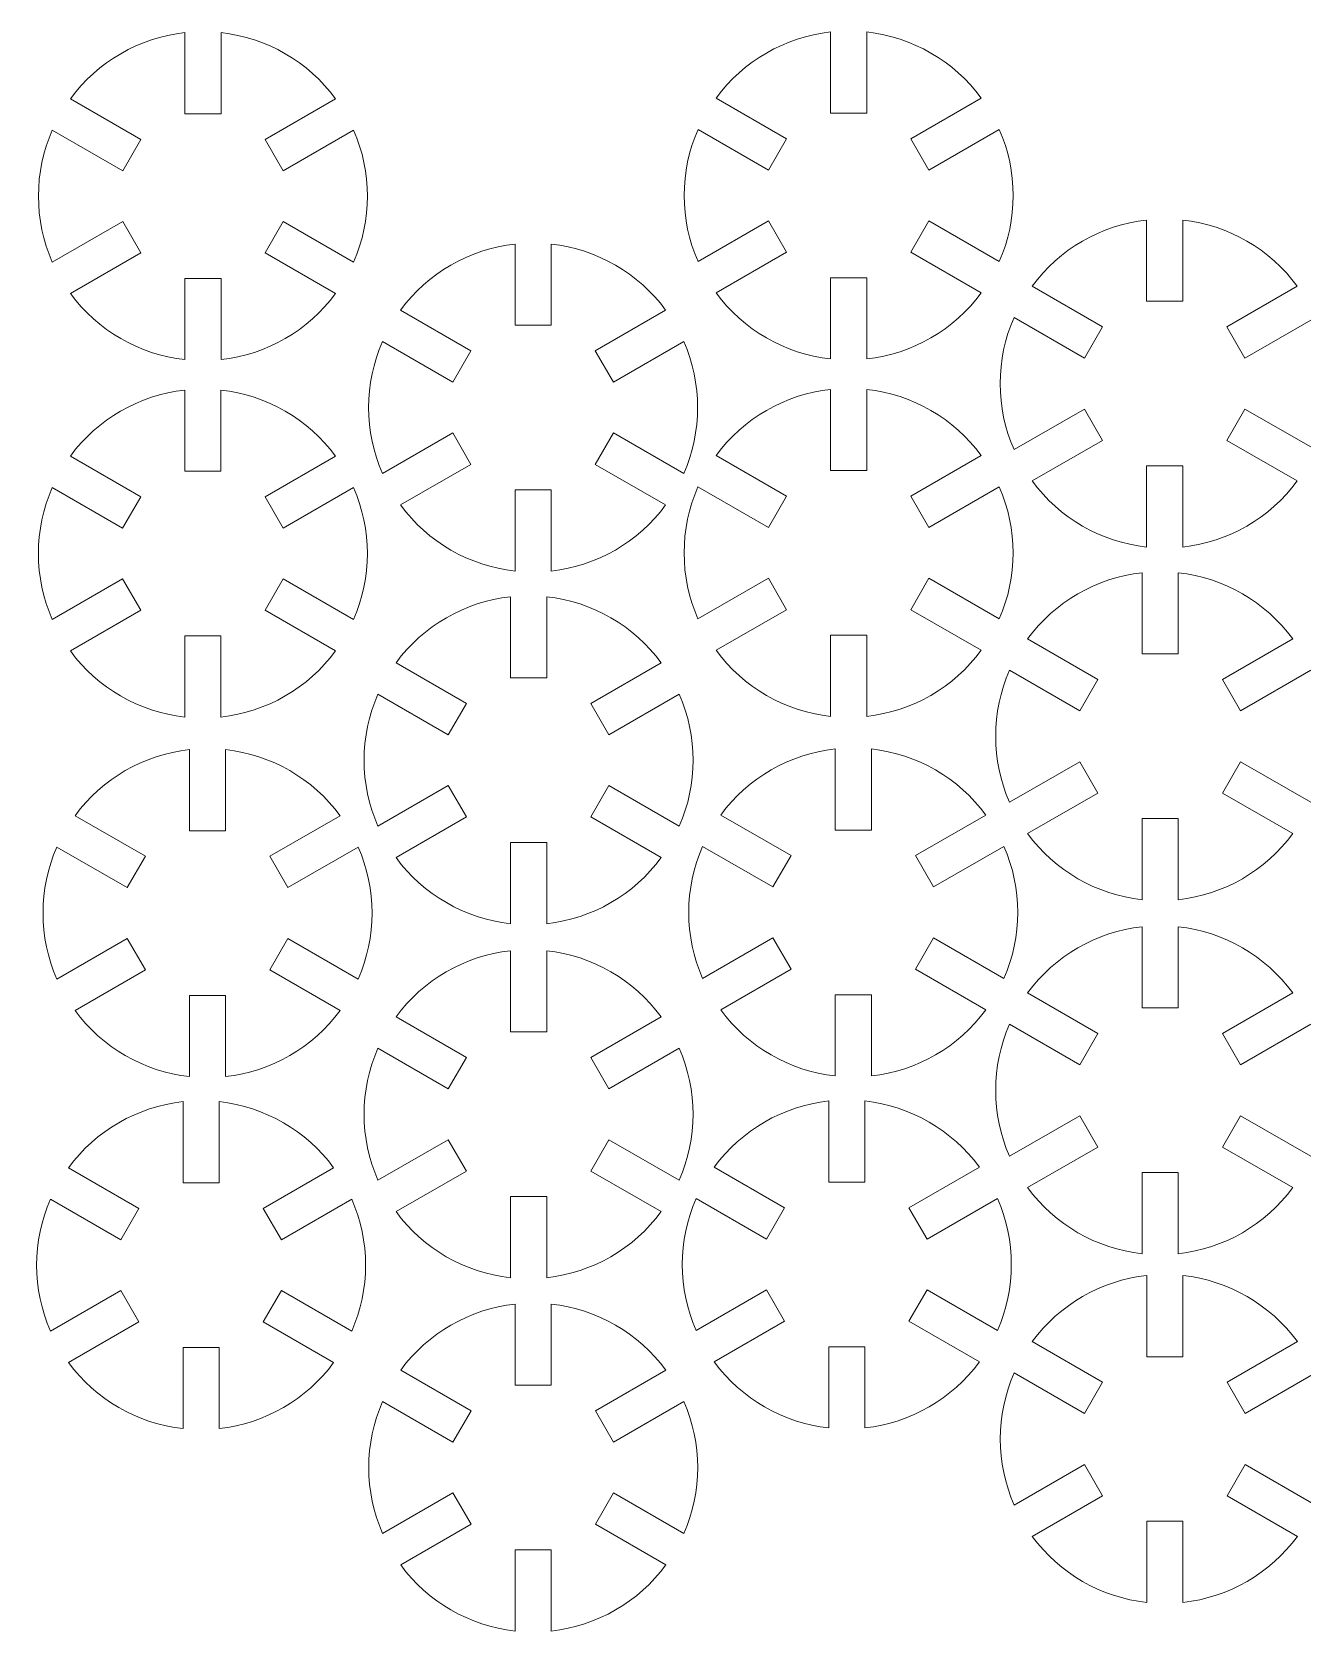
# Model space of a CAD drawing. Header units: millimetres. Extents: x 233 to 3100, y -866 to 268.
# Drawn here: x 2689.9 to 2844.3, y 43.5 to 237.9 of the extents above; entities that cross this region are included whole.
import ezdxf

# ---------------------------------------------------------------- set-up
doc = ezdxf.new("R2010")
doc.units = ezdxf.units.MM
doc.header["$MEASUREMENT"] = 0
doc.layers.add('layer 1', color=7, linetype='Continuous')

msp = doc.modelspace()

# ---------------------------------------------------------------- linework, layer by layer
at = {"layer": 'layer 1', "lineweight": 15}
for points in [[(2708.4389, 237.8362), (2702.8813, 237.2211), (2697.8349, 234.3076), (2694.5235, 229.8022)], [(2708.4389, 227.9576), (2708.4389, 227.9576), (2708.4389, 237.8362), (2708.4389, 237.8362)], [(2712.8389, 237.8362), (2712.8389, 237.8362), (2712.8389, 227.9576), (2712.8389, 227.9576)], [(2726.7543, 229.8022), (2723.4428, 234.3076), (2718.3965, 237.2211), (2712.8389, 237.8362)], [(2786.9471, 237.9161), (2781.3895, 237.301), (2776.3431, 234.3875), (2773.0317, 229.882)], [(2786.9471, 228.0375), (2786.9471, 228.0375), (2786.9471, 237.9161), (2786.9471, 237.9161)], [(2791.3471, 237.9161), (2791.3471, 237.9161), (2791.3471, 228.0375), (2791.3471, 228.0375)], [(2805.2625, 229.882), (2801.951, 234.3875), (2796.9047, 237.301), (2791.3471, 237.9161)], [(2694.5235, 229.8022), (2694.5235, 229.8022), (2703.0786, 224.8628), (2703.0786, 224.8628)], [(2718.1991, 224.8628), (2718.1991, 224.8628), (2726.7543, 229.8022), (2726.7543, 229.8022)], [(2773.0317, 229.882), (2773.0317, 229.882), (2781.5868, 224.9427), (2781.5868, 224.9427)], [(2796.7073, 224.9427), (2796.7073, 224.9427), (2805.2625, 229.882), (2805.2625, 229.882)], [(2712.8389, 227.9576), (2712.8389, 227.9576), (2708.4389, 227.9576), (2708.4389, 227.9576)], [(2791.3471, 228.0375), (2791.3471, 228.0375), (2786.9471, 228.0375), (2786.9471, 228.0375)], [(2692.3235, 225.9916), (2690.0773, 220.8711), (2690.0773, 215.0441), (2692.3235, 209.9235)], [(2700.8786, 221.0523), (2700.8786, 221.0523), (2692.3235, 225.9916), (2692.3235, 225.9916)], [(2728.9543, 225.9916), (2728.9543, 225.9916), (2720.3991, 221.0523), (2720.3991, 221.0523)], [(2728.9543, 209.9235), (2731.2004, 215.044), (2731.2004, 220.871), (2728.9543, 225.9915)], [(2770.8317, 226.0715), (2768.5855, 220.951), (2768.5855, 215.124), (2770.8317, 210.0034)], [(2779.3868, 221.1322), (2779.3868, 221.1322), (2770.8317, 226.0715), (2770.8317, 226.0715)], [(2807.4625, 226.0715), (2807.4625, 226.0715), (2798.9073, 221.1322), (2798.9073, 221.1322)], [(2807.4625, 210.0034), (2809.7086, 215.1239), (2809.7086, 220.9509), (2807.4625, 226.0714)], [(2703.0786, 224.8628), (2703.0786, 224.8628), (2700.8786, 221.0523), (2700.8786, 221.0523)], [(2720.3991, 221.0523), (2720.3991, 221.0523), (2718.1991, 224.8628), (2718.1991, 224.8628)], [(2781.5868, 224.9427), (2781.5868, 224.9427), (2779.3868, 221.1322), (2779.3868, 221.1322)], [(2798.9073, 221.1322), (2798.9073, 221.1322), (2796.7073, 224.9427), (2796.7073, 224.9427)], [(2692.3235, 209.9235), (2692.3235, 209.9235), (2700.8786, 214.8628), (2700.8786, 214.8628)], [(2700.8786, 214.8628), (2700.8786, 214.8628), (2703.0786, 211.0523), (2703.0786, 211.0523)], [(2718.1991, 211.0523), (2718.1991, 211.0523), (2720.3991, 214.8628), (2720.3991, 214.8628)], [(2720.3991, 214.8628), (2720.3991, 214.8628), (2728.9543, 209.9235), (2728.9543, 209.9235)], [(2770.8317, 210.0034), (2770.8317, 210.0034), (2779.3868, 214.9427), (2779.3868, 214.9427)], [(2779.3868, 214.9427), (2779.3868, 214.9427), (2781.5868, 211.1322), (2781.5868, 211.1322)], [(2796.7073, 211.1322), (2796.7073, 211.1322), (2798.9073, 214.9427), (2798.9073, 214.9427)], [(2798.9073, 214.9427), (2798.9073, 214.9427), (2807.4625, 210.0034), (2807.4625, 210.0034)], [(2825.3695, 215.0469), (2819.8119, 214.4319), (2814.7656, 211.5184), (2811.4541, 207.0129)], [(2825.3695, 205.1683), (2825.3695, 205.1683), (2825.3695, 215.0469), (2825.3695, 215.0469)], [(2829.7695, 215.0469), (2829.7695, 215.0469), (2829.7695, 205.1683), (2829.7695, 205.1683)], [(2843.6849, 207.0129), (2840.3735, 211.5184), (2835.3271, 214.4319), (2829.7695, 215.0469)], [(2748.5795, 212.1324), (2743.0219, 211.5173), (2737.9756, 208.6038), (2734.6641, 204.0983)], [(2748.5795, 202.2537), (2748.5795, 202.2537), (2748.5795, 212.1324), (2748.5795, 212.1324)], [(2752.9795, 212.1324), (2752.9795, 212.1324), (2752.9795, 202.2537), (2752.9795, 202.2537)], [(2766.8949, 204.0983), (2763.5834, 208.6038), (2758.5371, 211.5173), (2752.9795, 212.1324)], [(2703.0786, 211.0523), (2703.0786, 211.0523), (2694.5235, 206.113), (2694.5235, 206.113)], [(2726.7543, 206.113), (2726.7543, 206.113), (2718.1991, 211.0523), (2718.1991, 211.0523)], [(2781.5868, 211.1322), (2781.5868, 211.1322), (2773.0317, 206.1929), (2773.0317, 206.1929)], [(2805.2625, 206.1929), (2805.2625, 206.1929), (2796.7073, 211.1322), (2796.7073, 211.1322)], [(2786.9471, 208.0375), (2786.9471, 208.0375), (2791.3471, 208.0375), (2791.3471, 208.0375)], [(2786.9471, 198.1588), (2786.9471, 198.1588), (2786.9471, 208.0375), (2786.9471, 208.0375)], [(2791.3471, 208.0375), (2791.3471, 208.0375), (2791.3471, 198.1588), (2791.3471, 198.1588)], [(2694.5235, 206.113), (2697.8349, 201.6075), (2702.8813, 198.694), (2708.4389, 198.079)], [(2708.4389, 207.9576), (2708.4389, 207.9576), (2712.8389, 207.9576), (2712.8389, 207.9576)], [(2708.4389, 198.079), (2708.4389, 198.079), (2708.4389, 207.9576), (2708.4389, 207.9576)], [(2712.8389, 207.9576), (2712.8389, 207.9576), (2712.8389, 198.079), (2712.8389, 198.079)], [(2712.8389, 198.079), (2718.3965, 198.694), (2723.4428, 201.6075), (2726.7543, 206.113)], [(2773.0317, 206.1929), (2776.3431, 201.6874), (2781.3895, 198.7739), (2786.9471, 198.1588)], [(2791.3471, 198.1588), (2796.9047, 198.7739), (2801.951, 201.6874), (2805.2625, 206.1929)], [(2811.4541, 207.0129), (2811.4541, 207.0129), (2820.0093, 202.0736), (2820.0093, 202.0736)], [(2835.1298, 202.0736), (2835.1298, 202.0736), (2843.6849, 207.0129), (2843.6849, 207.0129)], [(2829.7695, 205.1683), (2829.7695, 205.1683), (2825.3695, 205.1683), (2825.3695, 205.1683)], [(2734.6641, 204.0983), (2734.6641, 204.0983), (2743.2192, 199.159), (2743.2192, 199.159)], [(2752.9795, 202.2537), (2752.9795, 202.2537), (2748.5795, 202.2537), (2748.5795, 202.2537)], [(2758.3397, 199.159), (2758.3397, 199.159), (2766.8949, 204.0983), (2766.8949, 204.0983)], [(2809.2541, 203.2024), (2807.008, 198.0818), (2807.008, 192.2548), (2809.2541, 187.1342)], [(2817.8093, 198.2631), (2817.8093, 198.2631), (2809.2541, 203.2024), (2809.2541, 203.2024)], [(2845.8849, 203.2024), (2845.8849, 203.2024), (2837.3298, 198.2631), (2837.3298, 198.2631)], [(2732.4641, 200.2878), (2730.218, 195.1672), (2730.218, 189.3402), (2732.4641, 184.2197)], [(2741.0192, 195.3485), (2741.0192, 195.3485), (2732.4641, 200.2878), (2732.4641, 200.2878)], [(2769.0949, 200.2878), (2769.0949, 200.2878), (2760.5397, 195.3485), (2760.5397, 195.3485)], [(2769.0949, 184.2197), (2771.341, 189.3402), (2771.341, 195.1672), (2769.0949, 200.2877)], [(2820.0093, 202.0736), (2820.0093, 202.0736), (2817.8093, 198.2631), (2817.8093, 198.2631)], [(2837.3298, 198.2631), (2837.3298, 198.2631), (2835.1298, 202.0736), (2835.1298, 202.0736)], [(2743.2192, 199.159), (2743.2192, 199.159), (2741.0192, 195.3485), (2741.0192, 195.3485)], [(2760.5397, 195.3485), (2760.5397, 195.3485), (2758.3397, 199.159), (2758.3397, 199.159)], [(2786.9391, 194.4622), (2781.3815, 193.8471), (2776.3352, 190.9336), (2773.0237, 186.4281)], [(2786.9391, 184.5836), (2786.9391, 184.5836), (2786.9391, 194.4622), (2786.9391, 194.4622)], [(2791.3391, 194.4622), (2791.3391, 194.4622), (2791.3391, 184.5836), (2791.3391, 184.5836)], [(2805.2545, 186.4281), (2801.9431, 190.9336), (2796.8967, 193.8471), (2791.3391, 194.4622)], [(2708.4309, 194.3823), (2702.8733, 193.7672), (2697.827, 190.8537), (2694.5155, 186.3483)], [(2708.4309, 184.5037), (2708.4309, 184.5037), (2708.4309, 194.3823), (2708.4309, 194.3823)], [(2712.8309, 194.3823), (2712.8309, 194.3823), (2712.8309, 184.5037), (2712.8309, 184.5037)], [(2726.7463, 186.3483), (2723.4349, 190.8537), (2718.3885, 193.7672), (2712.8309, 194.3823)], [(2809.2541, 187.1342), (2809.2541, 187.1342), (2817.8093, 192.0736), (2817.8093, 192.0736)], [(2817.8093, 192.0736), (2817.8093, 192.0736), (2820.0093, 188.2631), (2820.0093, 188.2631)], [(2835.1298, 188.2631), (2835.1298, 188.2631), (2837.3298, 192.0736), (2837.3298, 192.0736)], [(2837.3298, 192.0736), (2837.3298, 192.0736), (2845.8849, 187.1342), (2845.8849, 187.1342)], [(2732.4641, 184.2197), (2732.4641, 184.2197), (2741.0192, 189.159), (2741.0192, 189.159)], [(2741.0192, 189.159), (2741.0192, 189.159), (2743.2192, 185.3485), (2743.2192, 185.3485)], [(2758.3397, 185.3485), (2758.3397, 185.3485), (2760.5397, 189.159), (2760.5397, 189.159)], [(2760.5397, 189.159), (2760.5397, 189.159), (2769.0949, 184.2197), (2769.0949, 184.2197)], [(2820.0093, 188.2631), (2820.0093, 188.2631), (2811.4541, 183.3237), (2811.4541, 183.3237)], [(2843.6849, 183.3237), (2843.6849, 183.3237), (2835.1298, 188.2631), (2835.1298, 188.2631)], [(2694.5155, 186.3483), (2694.5155, 186.3483), (2703.0707, 181.4089), (2703.0707, 181.4089)], [(2718.1912, 181.4089), (2718.1912, 181.4089), (2726.7463, 186.3483), (2726.7463, 186.3483)], [(2743.2192, 185.3485), (2743.2192, 185.3485), (2734.6641, 180.4092), (2734.6641, 180.4092)], [(2766.8949, 180.4092), (2766.8949, 180.4092), (2758.3397, 185.3485), (2758.3397, 185.3485)], [(2773.0237, 186.4281), (2773.0237, 186.4281), (2781.5789, 181.4888), (2781.5789, 181.4888)], [(2796.6994, 181.4888), (2796.6994, 181.4888), (2805.2545, 186.4281), (2805.2545, 186.4281)], [(2825.3695, 185.1683), (2825.3695, 185.1683), (2829.7695, 185.1683), (2829.7695, 185.1683)], [(2825.3695, 175.2897), (2825.3695, 175.2897), (2825.3695, 185.1683), (2825.3695, 185.1683)], [(2829.7695, 185.1683), (2829.7695, 185.1683), (2829.7695, 175.2897), (2829.7695, 175.2897)], [(2712.8309, 184.5037), (2712.8309, 184.5037), (2708.4309, 184.5037), (2708.4309, 184.5037)], [(2791.3391, 184.5836), (2791.3391, 184.5836), (2786.9391, 184.5836), (2786.9391, 184.5836)], [(2811.4541, 183.3237), (2814.7656, 178.8183), (2819.8119, 175.9047), (2825.3695, 175.2897)], [(2829.7695, 175.2897), (2835.3271, 175.9047), (2840.3735, 178.8183), (2843.6849, 183.3237)], [(2692.3155, 182.5377), (2690.0694, 177.4172), (2690.0694, 171.5902), (2692.3155, 166.4696)], [(2700.8707, 177.5984), (2700.8707, 177.5984), (2692.3155, 182.5377), (2692.3155, 182.5377)], [(2703.0707, 181.4089), (2703.0707, 181.4089), (2700.8707, 177.5984), (2700.8707, 177.5984)], [(2720.3912, 177.5984), (2720.3912, 177.5984), (2718.1912, 181.4089), (2718.1912, 181.4089)], [(2728.9463, 182.5377), (2728.9463, 182.5377), (2720.3912, 177.5984), (2720.3912, 177.5984)], [(2728.9463, 166.4696), (2731.1924, 171.5901), (2731.1924, 177.4171), (2728.9464, 182.5376)], [(2748.5795, 182.2537), (2748.5795, 182.2537), (2752.9795, 182.2537), (2752.9795, 182.2537)], [(2748.5795, 172.3751), (2748.5795, 172.3751), (2748.5795, 182.2537), (2748.5795, 182.2537)], [(2752.9795, 182.2537), (2752.9795, 182.2537), (2752.9795, 172.3751), (2752.9795, 172.3751)], [(2770.8237, 182.6176), (2768.5776, 177.4971), (2768.5776, 171.6701), (2770.8237, 166.5495)], [(2779.3789, 177.6783), (2779.3789, 177.6783), (2770.8237, 182.6176), (2770.8237, 182.6176)], [(2781.5789, 181.4888), (2781.5789, 181.4888), (2779.3789, 177.6783), (2779.3789, 177.6783)], [(2798.8994, 177.6783), (2798.8994, 177.6783), (2796.6994, 181.4888), (2796.6994, 181.4888)], [(2807.4545, 182.6176), (2807.4545, 182.6176), (2798.8994, 177.6783), (2798.8994, 177.6783)], [(2807.4545, 166.5495), (2809.7006, 171.67), (2809.7007, 177.497), (2807.4546, 182.6175)], [(2734.6641, 180.4092), (2737.9756, 175.9037), (2743.0219, 172.9902), (2748.5795, 172.3751)], [(2752.9795, 172.3751), (2758.5371, 172.9902), (2763.5834, 175.9037), (2766.8949, 180.4092)], [(2692.3155, 166.4696), (2692.3155, 166.4696), (2700.8707, 171.4089), (2700.8707, 171.4089)], [(2700.8707, 171.4089), (2700.8707, 171.4089), (2703.0707, 167.5984), (2703.0707, 167.5984)], [(2718.1912, 167.5984), (2718.1912, 167.5984), (2720.3912, 171.4089), (2720.3912, 171.4089)], [(2720.3912, 171.4089), (2720.3912, 171.4089), (2728.9463, 166.4696), (2728.9463, 166.4696)], [(2770.8237, 166.5495), (2770.8237, 166.5495), (2779.3789, 171.4888), (2779.3789, 171.4888)], [(2779.3789, 171.4888), (2779.3789, 171.4888), (2781.5789, 167.6783), (2781.5789, 167.6783)], [(2796.6994, 167.6783), (2796.6994, 167.6783), (2798.8994, 171.4888), (2798.8994, 171.4888)], [(2798.8994, 171.4888), (2798.8994, 171.4888), (2807.4545, 166.5495), (2807.4545, 166.5495)], [(2824.8192, 172.1698), (2819.2616, 171.5547), (2814.2153, 168.6412), (2810.9038, 164.1357)], [(2824.8192, 162.2911), (2824.8192, 162.2911), (2824.8192, 172.1698), (2824.8192, 172.1698)], [(2829.2192, 172.1698), (2829.2192, 172.1698), (2829.2192, 162.2911), (2829.2192, 162.2911)], [(2843.1346, 164.1357), (2839.8232, 168.6412), (2834.7768, 171.5547), (2829.2192, 172.1698)], [(2748.0292, 169.2552), (2742.4716, 168.6401), (2737.4253, 165.7266), (2734.1138, 161.2211)], [(2748.0292, 159.3766), (2748.0292, 159.3766), (2748.0292, 169.2552), (2748.0292, 169.2552)], [(2752.4292, 169.2552), (2752.4292, 169.2552), (2752.4292, 159.3766), (2752.4292, 159.3766)], [(2766.3446, 161.2211), (2763.0331, 165.7266), (2757.9868, 168.6401), (2752.4292, 169.2552)], [(2703.0707, 167.5984), (2703.0707, 167.5984), (2694.5155, 162.6591), (2694.5155, 162.6591)], [(2726.7463, 162.6591), (2726.7463, 162.6591), (2718.1912, 167.5984), (2718.1912, 167.5984)], [(2781.5789, 167.6783), (2781.5789, 167.6783), (2773.0237, 162.739), (2773.0237, 162.739)], [(2805.2545, 162.739), (2805.2545, 162.739), (2796.6994, 167.6783), (2796.6994, 167.6783)], [(2708.4309, 164.5037), (2708.4309, 164.5037), (2712.8309, 164.5037), (2712.8309, 164.5037)], [(2708.4309, 154.6251), (2708.4309, 154.6251), (2708.4309, 164.5037), (2708.4309, 164.5037)], [(2712.8309, 164.5037), (2712.8309, 164.5037), (2712.8309, 154.6251), (2712.8309, 154.6251)], [(2786.9391, 164.5836), (2786.9391, 164.5836), (2791.3391, 164.5836), (2791.3391, 164.5836)], [(2786.9391, 154.7049), (2786.9391, 154.7049), (2786.9391, 164.5836), (2786.9391, 164.5836)], [(2791.3391, 164.5836), (2791.3391, 164.5836), (2791.3391, 154.7049), (2791.3391, 154.7049)], [(2810.9038, 164.1357), (2810.9038, 164.1357), (2819.459, 159.1964), (2819.459, 159.1964)], [(2834.5795, 159.1964), (2834.5795, 159.1964), (2843.1346, 164.1357), (2843.1346, 164.1357)], [(2694.5155, 162.6591), (2697.827, 158.1536), (2702.8733, 155.2401), (2708.4309, 154.6251)], [(2712.8309, 154.6251), (2718.3885, 155.2401), (2723.4349, 158.1536), (2726.7463, 162.6591)], [(2773.0237, 162.739), (2776.3352, 158.2335), (2781.3815, 155.32), (2786.9391, 154.7049)], [(2791.3391, 154.7049), (2796.8967, 155.32), (2801.9431, 158.2335), (2805.2545, 162.739)], [(2829.2192, 162.2911), (2829.2192, 162.2911), (2824.8192, 162.2911), (2824.8192, 162.2911)], [(2734.1138, 161.2211), (2734.1138, 161.2211), (2742.6689, 156.2818), (2742.6689, 156.2818)], [(2757.7894, 156.2818), (2757.7894, 156.2818), (2766.3446, 161.2211), (2766.3446, 161.2211)], [(2808.7038, 160.3252), (2806.4577, 155.2046), (2806.4577, 149.3776), (2808.7038, 144.2571)], [(2817.259, 155.3859), (2817.259, 155.3859), (2808.7038, 160.3252), (2808.7038, 160.3252)], [(2845.3346, 160.3252), (2845.3346, 160.3252), (2836.7795, 155.3859), (2836.7795, 155.3859)], [(2752.4292, 159.3766), (2752.4292, 159.3766), (2748.0292, 159.3766), (2748.0292, 159.3766)], [(2819.459, 159.1964), (2819.459, 159.1964), (2817.259, 155.3859), (2817.259, 155.3859)], [(2836.7795, 155.3859), (2836.7795, 155.3859), (2834.5795, 159.1964), (2834.5795, 159.1964)], [(2731.9138, 157.4106), (2729.6677, 152.2901), (2729.6677, 146.4631), (2731.9138, 141.3425)], [(2740.4689, 152.4713), (2740.4689, 152.4713), (2731.9138, 157.4106), (2731.9138, 157.4106)], [(2742.6689, 156.2818), (2742.6689, 156.2818), (2740.4689, 152.4713), (2740.4689, 152.4713)], [(2759.9894, 152.4713), (2759.9894, 152.4713), (2757.7894, 156.2818), (2757.7894, 156.2818)], [(2768.5446, 157.4106), (2768.5446, 157.4106), (2759.9894, 152.4713), (2759.9894, 152.4713)], [(2768.5446, 141.3425), (2770.7907, 146.463), (2770.7907, 152.29), (2768.5446, 157.4105)], [(2708.9966, 150.6659), (2703.439, 150.0508), (2698.3926, 147.1373), (2695.0812, 142.6318)], [(2708.9966, 140.7872), (2708.9966, 140.7872), (2708.9966, 150.6659), (2708.9966, 150.6659)], [(2713.3966, 150.6659), (2713.3966, 150.6659), (2713.3966, 140.7872), (2713.3966, 140.7872)], [(2727.312, 142.6318), (2724.0005, 147.1373), (2718.9542, 150.0508), (2713.3966, 150.6659)], [(2787.5048, 150.7457), (2781.9472, 150.1307), (2776.9008, 147.2172), (2773.5894, 142.7117)], [(2787.5048, 140.8671), (2787.5048, 140.8671), (2787.5048, 150.7457), (2787.5048, 150.7457)], [(2791.9048, 150.7457), (2791.9048, 150.7457), (2791.9048, 140.8671), (2791.9048, 140.8671)], [(2805.8202, 142.7117), (2802.5087, 147.2172), (2797.4624, 150.1307), (2791.9048, 150.7457)], [(2808.7038, 144.2571), (2808.7038, 144.2571), (2817.259, 149.1964), (2817.259, 149.1964)], [(2817.259, 149.1964), (2817.259, 149.1964), (2819.459, 145.3859), (2819.459, 145.3859)], [(2834.5795, 145.3859), (2834.5795, 145.3859), (2836.7795, 149.1964), (2836.7795, 149.1964)], [(2836.7795, 149.1964), (2836.7795, 149.1964), (2845.3346, 144.2571), (2845.3346, 144.2571)], [(2731.9138, 141.3425), (2731.9138, 141.3425), (2740.4689, 146.2818), (2740.4689, 146.2818)], [(2740.4689, 146.2818), (2740.4689, 146.2818), (2742.6689, 142.4713), (2742.6689, 142.4713)], [(2757.7894, 142.4713), (2757.7894, 142.4713), (2759.9894, 146.2818), (2759.9894, 146.2818)], [(2759.9894, 146.2818), (2759.9894, 146.2818), (2768.5446, 141.3425), (2768.5446, 141.3425)], [(2819.459, 145.3859), (2819.459, 145.3859), (2810.9038, 140.4466), (2810.9038, 140.4466)], [(2843.1346, 140.4466), (2843.1346, 140.4466), (2834.5795, 145.3859), (2834.5795, 145.3859)], [(2695.0812, 142.6318), (2695.0812, 142.6318), (2703.6363, 137.6925), (2703.6363, 137.6925)], [(2718.7568, 137.6925), (2718.7568, 137.6925), (2727.312, 142.6318), (2727.312, 142.6318)], [(2742.6689, 142.4713), (2742.6689, 142.4713), (2734.1138, 137.532), (2734.1138, 137.532)], [(2766.3446, 137.532), (2766.3446, 137.532), (2757.7894, 142.4713), (2757.7894, 142.4713)], [(2773.5894, 142.7117), (2773.5894, 142.7117), (2782.1445, 137.7724), (2782.1445, 137.7724)], [(2797.265, 137.7724), (2797.265, 137.7724), (2805.8202, 142.7117), (2805.8202, 142.7117)], [(2824.8192, 142.2911), (2824.8192, 142.2911), (2829.2192, 142.2911), (2829.2192, 142.2911)], [(2824.8192, 132.4125), (2824.8192, 132.4125), (2824.8192, 142.2911), (2824.8192, 142.2911)], [(2829.2192, 142.2911), (2829.2192, 142.2911), (2829.2192, 132.4125), (2829.2192, 132.4125)], [(2713.3966, 140.7872), (2713.3966, 140.7872), (2708.9966, 140.7872), (2708.9966, 140.7872)], [(2791.9048, 140.8671), (2791.9048, 140.8671), (2787.5048, 140.8671), (2787.5048, 140.8671)], [(2810.9038, 140.4466), (2814.2153, 135.9411), (2819.2616, 133.0276), (2824.8192, 132.4125)], [(2829.2192, 132.4125), (2834.7768, 133.0276), (2839.8232, 135.9411), (2843.1346, 140.4466)], [(2692.8812, 138.8213), (2690.635, 133.7007), (2690.635, 127.8737), (2692.8812, 122.7532)], [(2701.4363, 133.882), (2701.4363, 133.882), (2692.8812, 138.8213), (2692.8812, 138.8213)], [(2729.512, 138.8213), (2729.512, 138.8213), (2720.9568, 133.882), (2720.9568, 133.882)], [(2729.512, 122.7532), (2731.7581, 127.8737), (2731.7581, 133.7007), (2729.512, 138.8212)], [(2748.0292, 139.3766), (2748.0292, 139.3766), (2752.4292, 139.3766), (2752.4292, 139.3766)], [(2748.0292, 129.4979), (2748.0292, 129.4979), (2748.0292, 139.3766), (2748.0292, 139.3766)], [(2752.4292, 139.3766), (2752.4292, 139.3766), (2752.4292, 129.4979), (2752.4292, 129.4979)], [(2771.3894, 138.9012), (2769.1432, 133.7806), (2769.1432, 127.9536), (2771.3894, 122.8331)], [(2779.9445, 133.9619), (2779.9445, 133.9619), (2771.3894, 138.9012), (2771.3894, 138.9012)], [(2808.0202, 138.9012), (2808.0202, 138.9012), (2799.465, 133.9619), (2799.465, 133.9619)], [(2808.0202, 122.8331), (2810.2663, 127.9536), (2810.2663, 133.7805), (2808.0202, 138.9011)], [(2703.6363, 137.6925), (2703.6363, 137.6925), (2701.4363, 133.882), (2701.4363, 133.882)], [(2720.9568, 133.882), (2720.9568, 133.882), (2718.7568, 137.6925), (2718.7568, 137.6925)], [(2734.1138, 137.532), (2737.4253, 133.0265), (2742.4716, 130.113), (2748.0292, 129.4979)], [(2752.4292, 129.4979), (2757.9868, 130.113), (2763.0331, 133.0265), (2766.3446, 137.532)], [(2782.1445, 137.7724), (2782.1445, 137.7724), (2779.9445, 133.9619), (2779.9445, 133.9619)], [(2799.465, 133.9619), (2799.465, 133.9619), (2797.265, 137.7724), (2797.265, 137.7724)], [(2824.8187, 129.1272), (2819.2611, 128.5122), (2814.2147, 125.5987), (2810.9033, 121.0932)], [(2824.8187, 119.2486), (2824.8187, 119.2486), (2824.8187, 129.1272), (2824.8187, 129.1272)], [(2829.2187, 129.1272), (2829.2187, 129.1272), (2829.2187, 119.2486), (2829.2187, 119.2486)], [(2843.1341, 121.0932), (2839.8226, 125.5987), (2834.7763, 128.5122), (2829.2187, 129.1272)], [(2692.8812, 122.7532), (2692.8812, 122.7532), (2701.4363, 127.6925), (2701.4363, 127.6925)], [(2701.4363, 127.6925), (2701.4363, 127.6925), (2703.6363, 123.882), (2703.6363, 123.882)], [(2718.7568, 123.882), (2718.7568, 123.882), (2720.9568, 127.6925), (2720.9568, 127.6925)], [(2720.9568, 127.6925), (2720.9568, 127.6925), (2729.512, 122.7532), (2729.512, 122.7532)], [(2771.3894, 122.8331), (2771.3894, 122.8331), (2779.9445, 127.7724), (2779.9445, 127.7724)], [(2779.9445, 127.7724), (2779.9445, 127.7724), (2782.1445, 123.9619), (2782.1445, 123.9619)], [(2797.265, 123.9619), (2797.265, 123.9619), (2799.465, 127.7724), (2799.465, 127.7724)], [(2799.465, 127.7724), (2799.465, 127.7724), (2808.0202, 122.8331), (2808.0202, 122.8331)], [(2748.0286, 126.2127), (2742.471, 125.5976), (2737.4247, 122.6841), (2734.1132, 118.1786)], [(2748.0286, 116.334), (2748.0286, 116.334), (2748.0286, 126.2127), (2748.0286, 126.2127)], [(2752.4286, 126.2127), (2752.4286, 126.2127), (2752.4286, 116.334), (2752.4286, 116.334)], [(2766.344, 118.1786), (2763.0326, 122.6841), (2757.9862, 125.5976), (2752.4286, 126.2127)], [(2703.6363, 123.882), (2703.6363, 123.882), (2695.0812, 118.9427), (2695.0812, 118.9427)], [(2727.312, 118.9427), (2727.312, 118.9427), (2718.7568, 123.882), (2718.7568, 123.882)], [(2782.1445, 123.9619), (2782.1445, 123.9619), (2773.5894, 119.0225), (2773.5894, 119.0225)], [(2805.8202, 119.0225), (2805.8202, 119.0225), (2797.265, 123.9619), (2797.265, 123.9619)], [(2708.9966, 120.7872), (2708.9966, 120.7872), (2713.3966, 120.7872), (2713.3966, 120.7872)], [(2708.9966, 110.9086), (2708.9966, 110.9086), (2708.9966, 120.7872), (2708.9966, 120.7872)], [(2713.3966, 120.7872), (2713.3966, 120.7872), (2713.3966, 110.9086), (2713.3966, 110.9086)], [(2787.5048, 120.8671), (2787.5048, 120.8671), (2791.9048, 120.8671), (2791.9048, 120.8671)], [(2787.5048, 110.9885), (2787.5048, 110.9885), (2787.5048, 120.8671), (2787.5048, 120.8671)], [(2791.9048, 120.8671), (2791.9048, 120.8671), (2791.9048, 110.9885), (2791.9048, 110.9885)], [(2810.9033, 121.0932), (2810.9033, 121.0932), (2819.4584, 116.1539), (2819.4584, 116.1539)], [(2834.5789, 116.1539), (2834.5789, 116.1539), (2843.1341, 121.0932), (2843.1341, 121.0932)], [(2695.0812, 118.9427), (2698.3926, 114.4372), (2703.439, 111.5237), (2708.9966, 110.9086)], [(2713.3966, 110.9086), (2718.9542, 111.5237), (2724.0005, 114.4372), (2727.312, 118.9427)], [(2773.5894, 119.0225), (2776.9008, 114.5171), (2781.9472, 111.6035), (2787.5048, 110.9885)], [(2791.9048, 110.9885), (2797.4624, 111.6035), (2802.5087, 114.5171), (2805.8202, 119.0225)], [(2829.2187, 119.2486), (2829.2187, 119.2486), (2824.8187, 119.2486), (2824.8187, 119.2486)], [(2734.1132, 118.1786), (2734.1132, 118.1786), (2742.6684, 113.2393), (2742.6684, 113.2393)], [(2757.7889, 113.2393), (2757.7889, 113.2393), (2766.344, 118.1786), (2766.344, 118.1786)], [(2808.7033, 117.2827), (2806.4571, 112.1621), (2806.4571, 106.3351), (2808.7033, 101.2146)], [(2817.2584, 112.3434), (2817.2584, 112.3434), (2808.7033, 117.2827), (2808.7033, 117.2827)], [(2845.3341, 117.2827), (2845.3341, 117.2827), (2836.7789, 112.3434), (2836.7789, 112.3434)], [(2752.4286, 116.334), (2752.4286, 116.334), (2748.0286, 116.334), (2748.0286, 116.334)], [(2819.4584, 116.1539), (2819.4584, 116.1539), (2817.2584, 112.3434), (2817.2584, 112.3434)], [(2836.7789, 112.3434), (2836.7789, 112.3434), (2834.5789, 116.1539), (2834.5789, 116.1539)], [(2731.9132, 114.3681), (2729.6671, 109.2475), (2729.6671, 103.4205), (2731.9132, 98.3)], [(2740.4684, 109.4288), (2740.4684, 109.4288), (2731.9132, 114.3681), (2731.9132, 114.3681)], [(2742.6684, 113.2393), (2742.6684, 113.2393), (2740.4684, 109.4288), (2740.4684, 109.4288)], [(2759.9889, 109.4288), (2759.9889, 109.4288), (2757.7889, 113.2393), (2757.7889, 113.2393)], [(2768.544, 114.3681), (2768.544, 114.3681), (2759.9889, 109.4288), (2759.9889, 109.4288)], [(2768.544, 98.3), (2770.7901, 103.4205), (2770.7902, 109.2475), (2768.5441, 114.368)], [(2708.2122, 107.862), (2702.6546, 107.247), (2697.6083, 104.3335), (2694.2968, 99.828)], [(2708.2122, 97.9834), (2708.2122, 97.9834), (2708.2122, 107.862), (2708.2122, 107.862)], [(2712.6122, 107.862), (2712.6122, 107.862), (2712.6122, 97.9834), (2712.6122, 97.9834)], [(2726.5276, 99.828), (2723.2162, 104.3335), (2718.1698, 107.247), (2712.6122, 107.862)], [(2786.7205, 107.9419), (2781.1629, 107.3269), (2776.1165, 104.4134), (2772.8051, 99.9079)], [(2786.7205, 98.0633), (2786.7205, 98.0633), (2786.7205, 107.9419), (2786.7205, 107.9419)], [(2791.1205, 107.9419), (2791.1205, 107.9419), (2791.1205, 98.0633), (2791.1205, 98.0633)], [(2805.0359, 99.9079), (2801.7244, 104.4134), (2796.678, 107.3269), (2791.1205, 107.9419)], [(2808.7033, 101.2146), (2808.7033, 101.2146), (2817.2584, 106.1539), (2817.2584, 106.1539)], [(2817.2584, 106.1539), (2817.2584, 106.1539), (2819.4584, 102.3434), (2819.4584, 102.3434)], [(2834.5789, 102.3434), (2834.5789, 102.3434), (2836.7789, 106.1539), (2836.7789, 106.1539)], [(2836.7789, 106.1539), (2836.7789, 106.1539), (2845.3341, 101.2146), (2845.3341, 101.2146)], [(2731.9132, 98.3), (2731.9132, 98.3), (2740.4684, 103.2393), (2740.4684, 103.2393)], [(2740.4684, 103.2393), (2740.4684, 103.2393), (2742.6684, 99.4288), (2742.6684, 99.4288)], [(2757.7889, 99.4288), (2757.7889, 99.4288), (2759.9889, 103.2393), (2759.9889, 103.2393)], [(2759.9889, 103.2393), (2759.9889, 103.2393), (2768.544, 98.3), (2768.544, 98.3)], [(2819.4584, 102.3434), (2819.4584, 102.3434), (2810.9033, 97.404), (2810.9033, 97.404)], [(2843.1341, 97.404), (2843.1341, 97.404), (2834.5789, 102.3434), (2834.5789, 102.3434)], [(2694.2968, 99.828), (2694.2968, 99.828), (2702.852, 94.8887), (2702.852, 94.8887)], [(2717.9725, 94.8887), (2717.9725, 94.8887), (2726.5276, 99.828), (2726.5276, 99.828)], [(2742.6684, 99.4288), (2742.6684, 99.4288), (2734.1132, 94.4895), (2734.1132, 94.4895)], [(2766.344, 94.4895), (2766.344, 94.4895), (2757.7889, 99.4288), (2757.7889, 99.4288)], [(2772.805, 99.9079), (2772.805, 99.9079), (2781.3602, 94.9686), (2781.3602, 94.9686)], [(2796.4807, 94.9686), (2796.4807, 94.9686), (2805.0359, 99.9079), (2805.0359, 99.9079)], [(2824.8187, 99.2486), (2824.8187, 99.2486), (2829.2187, 99.2486), (2829.2187, 99.2486)], [(2824.8187, 89.37), (2824.8187, 89.37), (2824.8187, 99.2486), (2824.8187, 99.2486)], [(2829.2187, 99.2486), (2829.2187, 99.2486), (2829.2187, 89.37), (2829.2187, 89.37)], [(2712.6122, 97.9834), (2712.6122, 97.9834), (2708.2122, 97.9834), (2708.2122, 97.9834)], [(2791.1205, 98.0633), (2791.1205, 98.0633), (2786.7205, 98.0633), (2786.7205, 98.0633)], [(2810.9033, 97.404), (2814.2147, 92.8986), (2819.2611, 89.985), (2824.8187, 89.37)], [(2829.2187, 89.37), (2834.7763, 89.985), (2839.8226, 92.8986), (2843.1341, 97.404)], [(2692.0968, 96.0175), (2689.8507, 90.8969), (2689.8507, 85.0699), (2692.0968, 79.9493)], [(2700.652, 91.0781), (2700.652, 91.0781), (2692.0968, 96.0175), (2692.0968, 96.0175)], [(2728.7276, 96.0175), (2728.7276, 96.0175), (2720.1725, 91.0781), (2720.1725, 91.0781)], [(2728.7276, 79.9493), (2730.9738, 85.0699), (2730.9738, 90.8968), (2728.7277, 96.0174)], [(2748.0286, 96.334), (2748.0286, 96.334), (2752.4286, 96.334), (2752.4286, 96.334)], [(2748.0286, 86.4554), (2748.0286, 86.4554), (2748.0286, 96.334), (2748.0286, 96.334)], [(2752.4286, 96.334), (2752.4286, 96.334), (2752.4286, 86.4554), (2752.4286, 86.4554)], [(2770.6051, 96.0974), (2768.3589, 90.9768), (2768.3589, 85.1498), (2770.6051, 80.0292)], [(2779.1602, 91.158), (2779.1602, 91.158), (2770.605, 96.0974), (2770.605, 96.0974)], [(2807.2359, 96.0974), (2807.2359, 96.0974), (2798.6807, 91.158), (2798.6807, 91.158)], [(2807.2359, 80.0292), (2809.482, 85.1498), (2809.482, 90.9767), (2807.2359, 96.0973)], [(2702.852, 94.8887), (2702.852, 94.8887), (2700.652, 91.0781), (2700.652, 91.0781)], [(2720.1725, 91.0781), (2720.1725, 91.0781), (2717.9725, 94.8887), (2717.9725, 94.8887)], [(2734.1132, 94.4895), (2737.4247, 89.984), (2742.471, 87.0705), (2748.0286, 86.4554)], [(2752.4286, 86.4554), (2757.9862, 87.0705), (2763.0326, 89.984), (2766.344, 94.4895)], [(2781.3602, 94.9686), (2781.3602, 94.9686), (2779.1602, 91.158), (2779.1602, 91.158)], [(2798.6807, 91.158), (2798.6807, 91.158), (2796.4807, 94.9686), (2796.4807, 94.9686)], [(2825.3843, 86.7294), (2819.8267, 86.1143), (2814.7804, 83.2008), (2811.4689, 78.6953)], [(2825.3843, 76.8507), (2825.3843, 76.8507), (2825.3843, 86.7294), (2825.3843, 86.7294)], [(2829.7843, 86.7294), (2829.7843, 86.7294), (2829.7843, 76.8507), (2829.7843, 76.8507)], [(2843.6997, 78.6953), (2840.3883, 83.2008), (2835.3419, 86.1143), (2829.7843, 86.7294)], [(2692.0968, 79.9493), (2692.0968, 79.9493), (2700.652, 84.8887), (2700.652, 84.8887)], [(2700.652, 84.8887), (2700.652, 84.8887), (2702.852, 81.0781), (2702.852, 81.0781)], [(2717.9725, 81.0781), (2717.9725, 81.0781), (2720.1725, 84.8887), (2720.1725, 84.8887)], [(2720.1725, 84.8887), (2720.1725, 84.8887), (2728.7276, 79.9493), (2728.7276, 79.9493)], [(2770.605, 80.0292), (2770.605, 80.0292), (2779.1602, 84.9686), (2779.1602, 84.9686)], [(2779.1602, 84.9686), (2779.1602, 84.9686), (2781.3602, 81.158), (2781.3602, 81.158)], [(2796.4807, 81.158), (2796.4807, 81.158), (2798.6807, 84.9686), (2798.6807, 84.9686)], [(2798.6807, 84.9686), (2798.6807, 84.9686), (2807.2359, 80.0292), (2807.2359, 80.0292)], [(2748.5943, 83.2565), (2743.0367, 82.6414), (2737.9903, 79.7279), (2734.6789, 75.2225)], [(2748.5943, 73.3779), (2748.5943, 73.3779), (2748.5943, 83.2565), (2748.5943, 83.2565)], [(2752.9943, 83.2565), (2752.9943, 83.2565), (2752.9943, 73.3779), (2752.9943, 73.3779)], [(2766.9097, 75.2225), (2763.5982, 79.7279), (2758.5519, 82.6414), (2752.9943, 83.2565)], [(2702.852, 81.0781), (2702.852, 81.0781), (2694.2968, 76.1388), (2694.2968, 76.1388)], [(2726.5276, 76.1388), (2726.5276, 76.1388), (2717.9725, 81.0781), (2717.9725, 81.0781)], [(2781.3602, 81.158), (2781.3602, 81.158), (2772.805, 76.2187), (2772.805, 76.2187)], [(2805.0359, 76.2187), (2805.0359, 76.2187), (2796.4807, 81.158), (2796.4807, 81.158)], [(2708.2122, 77.9834), (2708.2122, 77.9834), (2712.6122, 77.9834), (2712.6122, 77.9834)], [(2708.2122, 68.1048), (2708.2122, 68.1048), (2708.2122, 77.9834), (2708.2122, 77.9834)], [(2712.6122, 77.9834), (2712.6122, 77.9834), (2712.6122, 68.1048), (2712.6122, 68.1048)], [(2786.7205, 78.0633), (2786.7205, 78.0633), (2791.1205, 78.0633), (2791.1205, 78.0633)], [(2786.7205, 68.1847), (2786.7205, 68.1847), (2786.7205, 78.0633), (2786.7205, 78.0633)], [(2791.1205, 78.0633), (2791.1205, 78.0633), (2791.1205, 68.1847), (2791.1205, 68.1847)], [(2811.4689, 78.6953), (2811.4689, 78.6953), (2820.0241, 73.756), (2820.0241, 73.756)], [(2835.1446, 73.756), (2835.1446, 73.756), (2843.6997, 78.6953), (2843.6997, 78.6953)], [(2694.2968, 76.1388), (2697.6083, 71.6333), (2702.6546, 68.7198), (2708.2122, 68.1048)], [(2712.6122, 68.1048), (2718.1698, 68.7198), (2723.2162, 71.6333), (2726.5276, 76.1388)], [(2772.8051, 76.2187), (2776.1165, 71.7132), (2781.1629, 68.7997), (2786.7205, 68.1847)], [(2791.1205, 68.1847), (2796.678, 68.7997), (2801.7244, 71.7132), (2805.0359, 76.2187)], [(2829.7843, 76.8507), (2829.7843, 76.8507), (2825.3843, 76.8507), (2825.3843, 76.8507)], [(2734.6789, 75.2225), (2734.6789, 75.2225), (2743.234, 70.2831), (2743.234, 70.2831)], [(2758.3545, 70.2831), (2758.3545, 70.2831), (2766.9097, 75.2225), (2766.9097, 75.2225)], [(2809.2689, 74.8848), (2807.0228, 69.7642), (2807.0228, 63.9372), (2809.2689, 58.8167)], [(2817.8241, 69.9455), (2817.8241, 69.9455), (2809.2689, 74.8848), (2809.2689, 74.8848)], [(2845.8997, 74.8848), (2845.8997, 74.8848), (2837.3446, 69.9455), (2837.3446, 69.9455)], [(2752.9943, 73.3779), (2752.9943, 73.3779), (2748.5943, 73.3779), (2748.5943, 73.3779)], [(2820.0241, 73.756), (2820.0241, 73.756), (2817.8241, 69.9455), (2817.8241, 69.9455)], [(2837.3446, 69.9455), (2837.3446, 69.9455), (2835.1446, 73.756), (2835.1446, 73.756)], [(2732.4789, 71.4119), (2730.2327, 66.2914), (2730.2327, 60.4644), (2732.4789, 55.3438)], [(2741.034, 66.4726), (2741.034, 66.4726), (2732.4789, 71.4119), (2732.4789, 71.4119)], [(2743.234, 70.2831), (2743.234, 70.2831), (2741.034, 66.4726), (2741.034, 66.4726)], [(2760.5545, 66.4726), (2760.5545, 66.4726), (2758.3545, 70.2831), (2758.3545, 70.2831)], [(2769.1097, 71.4119), (2769.1097, 71.4119), (2760.5545, 66.4726), (2760.5545, 66.4726)], [(2769.1097, 55.3438), (2771.3558, 60.4643), (2771.3558, 66.2913), (2769.1097, 71.4118)], [(2809.2689, 58.8167), (2809.2689, 58.8167), (2817.8241, 63.756), (2817.8241, 63.756)], [(2817.8241, 63.756), (2817.8241, 63.756), (2820.0241, 59.9455), (2820.0241, 59.9455)], [(2835.1446, 59.9455), (2835.1446, 59.9455), (2837.3446, 63.756), (2837.3446, 63.756)], [(2837.3446, 63.756), (2837.3446, 63.756), (2845.8997, 58.8167), (2845.8997, 58.8167)], [(2732.4789, 55.3438), (2732.4789, 55.3438), (2741.034, 60.2831), (2741.034, 60.2831)], [(2741.034, 60.2831), (2741.034, 60.2831), (2743.234, 56.4726), (2743.234, 56.4726)], [(2758.3545, 56.4726), (2758.3545, 56.4726), (2760.5545, 60.2831), (2760.5545, 60.2831)], [(2760.5545, 60.2831), (2760.5545, 60.2831), (2769.1097, 55.3438), (2769.1097, 55.3438)], [(2820.0241, 59.9455), (2820.0241, 59.9455), (2811.4689, 55.0062), (2811.4689, 55.0062)], [(2843.6997, 55.0062), (2843.6997, 55.0062), (2835.1446, 59.9455), (2835.1446, 59.9455)], [(2743.234, 56.4726), (2743.234, 56.4726), (2734.6789, 51.5333), (2734.6789, 51.5333)], [(2766.9097, 51.5333), (2766.9097, 51.5333), (2758.3545, 56.4726), (2758.3545, 56.4726)], [(2825.3843, 56.8507), (2825.3843, 56.8507), (2829.7843, 56.8507), (2829.7843, 56.8507)], [(2825.3843, 46.9721), (2825.3843, 46.9721), (2825.3843, 56.8507), (2825.3843, 56.8507)], [(2829.7843, 56.8507), (2829.7843, 56.8507), (2829.7843, 46.9721), (2829.7843, 46.9721)], [(2811.4689, 55.0062), (2814.7804, 50.5007), (2819.8267, 47.5872), (2825.3843, 46.9721)], [(2829.7843, 46.9721), (2835.3419, 47.5872), (2840.3883, 50.5007), (2843.6997, 55.0062)], [(2748.5943, 53.3779), (2748.5943, 53.3779), (2752.9943, 53.3779), (2752.9943, 53.3779)], [(2748.5943, 43.4993), (2748.5943, 43.4993), (2748.5943, 53.3779), (2748.5943, 53.3779)], [(2752.9943, 53.3779), (2752.9943, 53.3779), (2752.9943, 43.4993), (2752.9943, 43.4993)], [(2734.6789, 51.5333), (2737.9903, 47.0278), (2743.0367, 44.1143), (2748.5943, 43.4993)], [(2752.9943, 43.4993), (2758.5519, 44.1143), (2763.5982, 47.0278), (2766.9097, 51.5333)]]:
    msp.add_open_spline(points, degree=3, dxfattribs=at)

doc.saveas('drawing.dxf')
